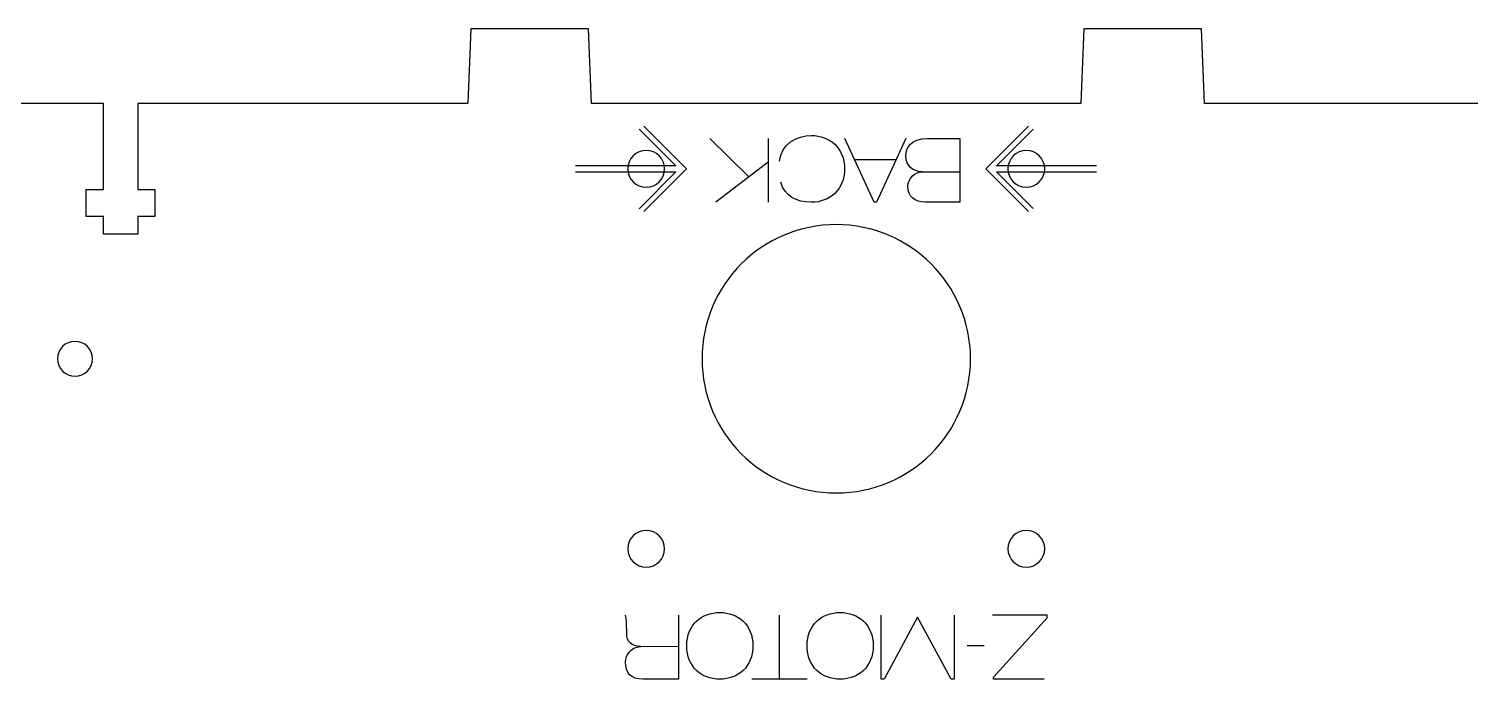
# Model space of a CAD drawing. Header units: millimetres. Extents: x 28 to 1172, y 29 to 868.
# Drawn here: x 212.6 to 306.6, y 695.1 to 737.6 of the extents above; entities that cross this region are included whole.
import ezdxf

# ---------------------------------------------------------------- set-up
doc = ezdxf.new("R2010")
doc.units = ezdxf.units.MM
doc.layers.add('Layer_1', color=7, linetype='CONTINUOUS', true_color=0xffffff)

msp = doc.modelspace()

# ---------------------------------------------------------------- linework, layer by layer
at = {"layer": 'Layer_1', "color": 1, "true_color": 0xff0000}
for points in [[(310.9, 732.74), (289.315, 732.74), (289.115, 737.612), (281.435, 737.612), (281.235, 732.74), (249.315, 732.74), (249.115, 737.612), (241.435, 737.612), (241.235, 732.74), (219.712, 732.74), (219.712, 727.126), (220.832, 727.126), (220.832, 725.366), (219.712, 725.366), (219.712, 724.211), (217.471, 724.211), (217.471, 725.366), (216.352, 725.366), (216.352, 727.126), (217.471, 727.126), (217.471, 732.74), (217.067, 732.74), (195.9, 732.74)], [(252.884, 727.266), (252.884, 727.266)], [(277.684, 727.266), (277.684, 727.266)], [(214.473, 716.067), (214.473, 716.067)], [(265.283, 707.306), (265.283, 707.306)], [(252.884, 702.466), (252.884, 702.466)], [(277.684, 702.466), (277.684, 702.466)]]:
    msp.add_lwpolyline(points, dxfattribs=at)
at = {"layer": 'Layer_1', "color": 5, "true_color": 0x0000ff}
for points in [[(252.426, 731.059), (254.817, 728.667), (248.278, 728.667)], [(252.723, 731.249), (255.506, 728.467), (252.723, 725.685)], [(277.827, 725.685), (275.045, 728.467), (277.827, 731.249)], [(282.272, 728.667), (275.732, 728.667), (278.132, 731.067)], [(259.585, 727.938), (257.037, 730.458)], [(260.85, 730.458), (260.85, 726.289)], [(269.828, 730.458), (267.913, 726.289), (267.761, 726.289), (265.846, 730.458)], [(271.23, 730.458), (273.344, 730.458), (273.344, 726.289), (273.344, 726.289)], [(260.85, 728.903), (257.422, 726.289)], [(266.479, 729.08), (269.205, 729.08)], [(248.278, 728.267), (254.818, 728.267), (252.418, 725.867)], [(270.879, 728.269), (270.879, 728.28)], [(270.879, 728.274), (273.344, 728.269)], [(278.124, 725.875), (275.733, 728.266), (282.272, 728.266)], [(273.344, 726.289), (271.078, 726.289)], [(254.984, 699.32), (254.984, 695.15), (252.689, 695.15)], [(261.566, 699.32), (261.566, 695.15)], [(272.976, 699.32), (272.976, 695.15), (272.784, 695.15), (270.594, 699.203), (270.582, 699.203), (268.404, 695.15), (268.211, 695.15), (268.211, 699.32)], [(278.847, 695.15), (275.536, 695.15), (275.536, 695.29), (279.045, 699.15), (279.045, 699.32), (275.471, 699.32)], [(252.532, 697.282), (252.537, 697.293)], [(252.537, 697.293), (254.984, 697.3)], [(274.944, 697.328), (273.826, 697.328)], [(257.686, 695.15), (257.686, 695.15)], [(263.375, 695.15), (259.777, 695.15)], [(265.536, 695.15), (265.536, 695.15)]]:
    msp.add_lwpolyline(points, dxfattribs=at)
for points in [[(261.574, 728.969), (261.696, 730.084), (262.7, 730.645), (263.664, 730.645)], [(263.664, 730.645), (264.856, 730.645), (265.825, 729.845), (265.825, 728.467)], [(269.828, 729.325), (269.828, 729.81), (270.138, 730.458), (271.23, 730.458)], [(270.879, 728.28), (270.336, 728.304), (269.828, 728.595), (269.828, 729.325)], [(265.825, 728.467), (265.825, 727.089), (264.856, 726.289), (263.664, 726.289)], [(269.957, 727.322), (269.957, 727.813), (270.389, 728.28), (270.879, 728.269)], [(263.664, 726.289), (262.677, 726.289), (261.895, 726.691), (261.672, 727.597)], [(271.078, 726.289), (270.418, 726.289), (269.957, 726.645), (269.957, 727.322)], [(251.615, 698.169), (251.615, 698.321), (251.603, 699.15), (251.522, 699.32)], [(255.525, 697.328), (255.525, 698.706), (256.495, 699.506), (257.686, 699.506)], [(257.686, 699.506), (258.877, 699.506), (259.846, 698.706), (259.846, 697.328)], [(263.375, 697.328), (263.375, 698.706), (264.345, 699.506), (265.536, 699.506)], [(265.536, 699.506), (266.727, 699.506), (267.696, 698.706), (267.696, 697.328)], [(252.537, 697.293), (251.896, 697.299), (251.615, 697.597), (251.615, 698.169)], [(251.539, 696.289), (251.539, 696.686), (251.808, 697.241), (252.532, 697.282)], [(257.686, 695.15), (256.495, 695.15), (255.525, 695.95), (255.525, 697.328)], [(259.846, 697.328), (259.846, 695.95), (258.877, 695.15), (257.686, 695.15)], [(265.536, 695.15), (264.344, 695.15), (263.375, 695.95), (263.375, 697.328)], [(267.696, 697.328), (267.696, 695.95), (266.727, 695.15), (265.536, 695.15)], [(252.689, 695.15), (251.854, 695.15), (251.539, 695.547), (251.539, 696.289)]]:
    msp.add_open_spline(points, degree=3, dxfattribs=at)
at = {"layer": 'Layer_1', "color": 1, "true_color": 0xff0000}
for points in [[(252.884, 729.667), (252.221, 729.667), (251.683, 729.129), (251.683, 728.466)], [(254.084, 728.466), (254.084, 729.129), (253.546, 729.667), (252.884, 729.667)], [(277.684, 729.667), (277.021, 729.667), (276.483, 729.129), (276.483, 728.466)], [(278.884, 728.466), (278.884, 729.129), (278.346, 729.667), (277.684, 729.667)], [(251.683, 728.466), (251.683, 727.803), (252.221, 727.266), (252.884, 727.266)], [(252.884, 727.266), (253.546, 727.266), (254.084, 727.803), (254.084, 728.466)], [(276.483, 728.466), (276.483, 727.803), (277.021, 727.266), (277.684, 727.266)], [(277.684, 727.266), (278.346, 727.266), (278.884, 727.803), (278.884, 728.466)], [(265.283, 724.827), (260.445, 724.827), (256.523, 720.905), (256.523, 716.067)], [(274.043, 716.067), (274.043, 720.905), (270.121, 724.827), (265.283, 724.827)], [(215.613, 717.207), (214.984, 717.207), (214.473, 716.697), (214.473, 716.067)], [(216.753, 716.067), (216.753, 716.697), (216.243, 717.207), (215.613, 717.207)], [(214.473, 716.067), (214.473, 715.437), (214.984, 714.927), (215.613, 714.927)], [(215.613, 714.927), (216.243, 714.927), (216.753, 715.437), (216.753, 716.067)], [(256.523, 716.067), (256.523, 711.229), (260.445, 707.306), (265.283, 707.306)], [(265.283, 707.306), (270.121, 707.306), (274.043, 711.229), (274.043, 716.067)], [(252.884, 704.866), (252.221, 704.866), (251.683, 704.329), (251.683, 703.666)], [(254.084, 703.666), (254.084, 704.329), (253.546, 704.866), (252.884, 704.866)], [(277.684, 704.866), (277.021, 704.866), (276.483, 704.329), (276.483, 703.666)], [(278.884, 703.666), (278.884, 704.329), (278.346, 704.866), (277.684, 704.866)], [(251.683, 703.666), (251.683, 703.004), (252.221, 702.466), (252.884, 702.466)], [(252.884, 702.466), (253.546, 702.466), (254.084, 703.004), (254.084, 703.666)], [(276.483, 703.666), (276.483, 703.004), (277.021, 702.466), (277.684, 702.466)], [(277.684, 702.466), (278.346, 702.466), (278.884, 703.004), (278.884, 703.666)]]:
    msp.add_open_spline(points, degree=3, dxfattribs=at)

doc.saveas('drawing.dxf')
